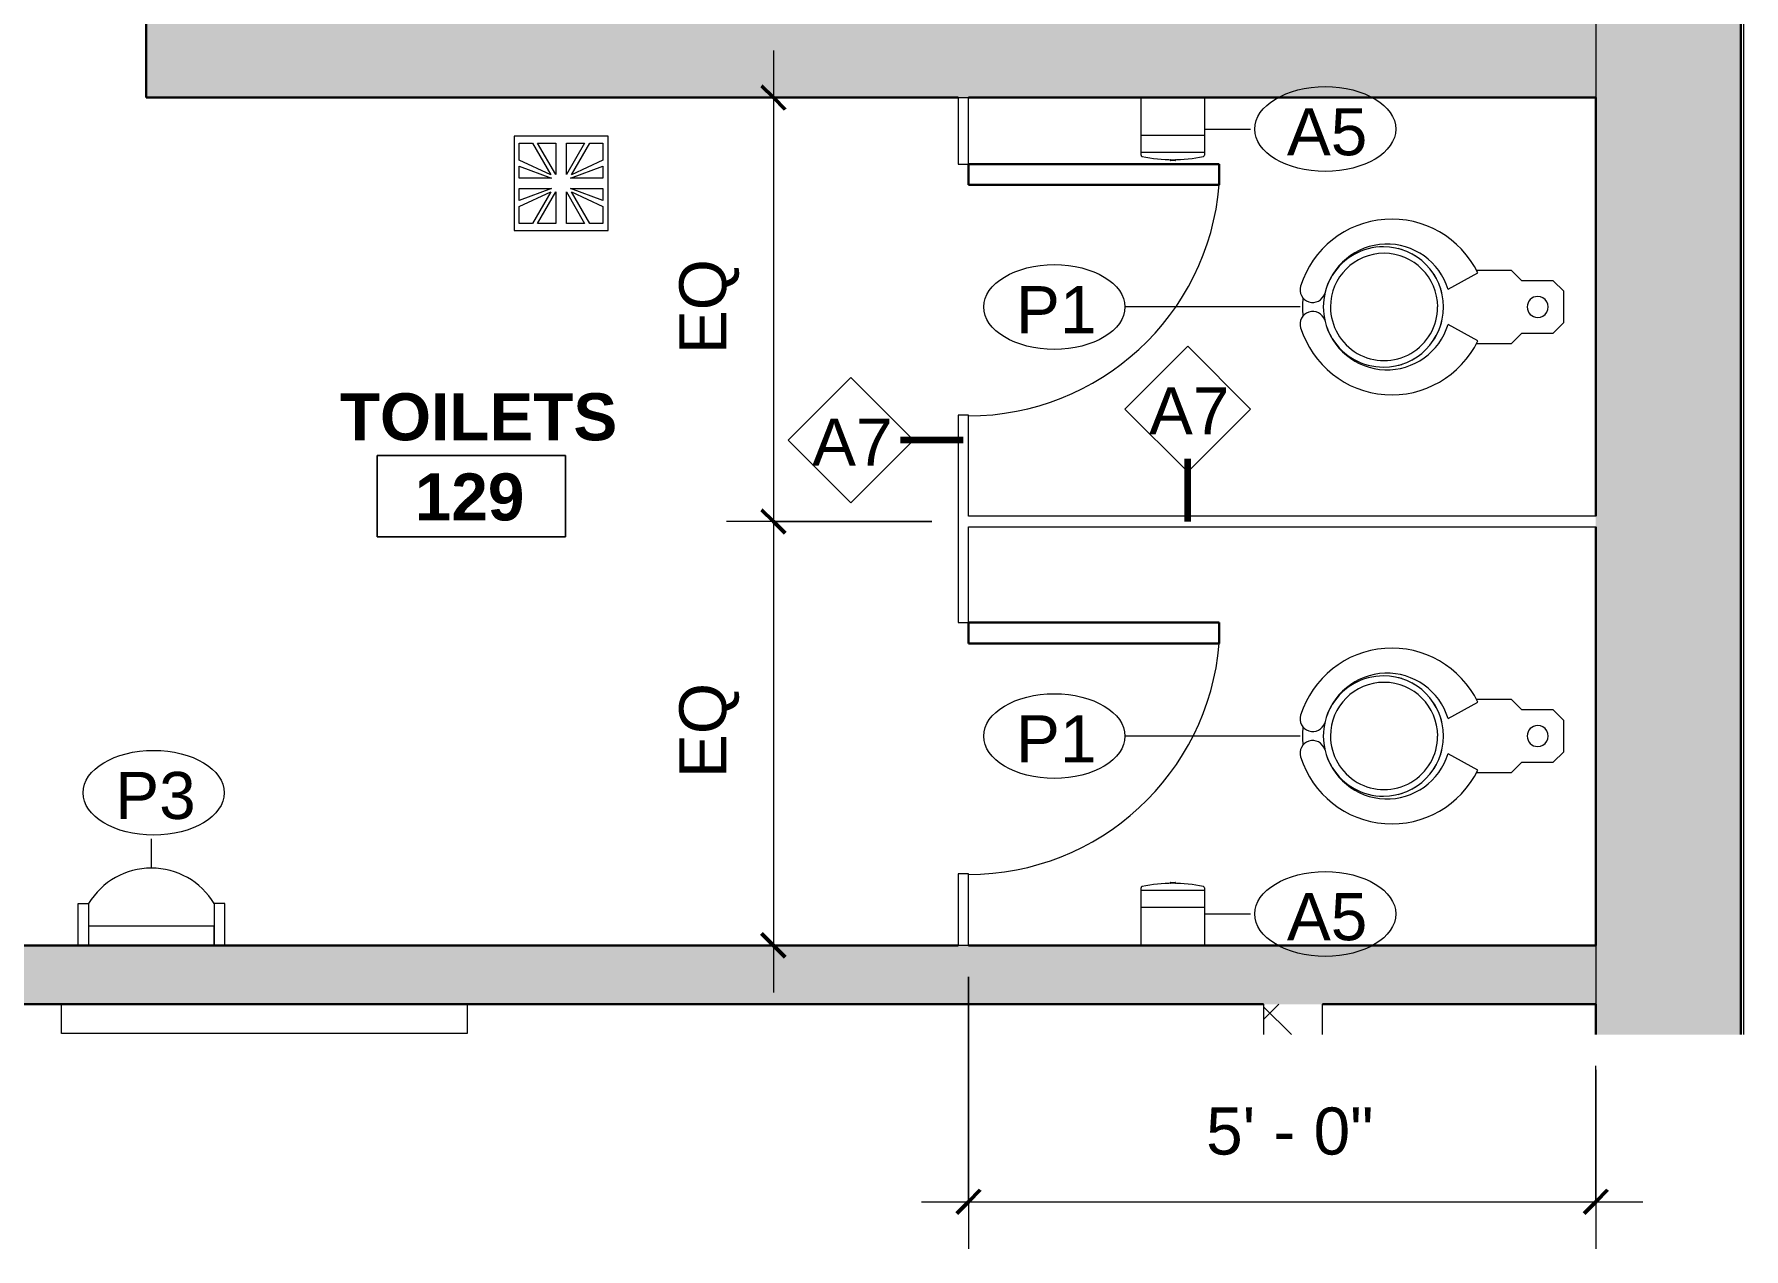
# Model space of a CAD drawing. Header units: inches. Extents: x 828 to 2906, y -227 to 506.
# Drawn here: x 2100.5 to 2264, y 193.8 to 309.9 of the extents above; entities that cross this region are included whole.
import ezdxf

# ---------------------------------------------------------------- set-up
doc = ezdxf.new("R2010")
doc.units = ezdxf.units.IN
doc.header["$MEASUREMENT"] = 0
for name, color, linetype, lineweight in [('A-ANNO-DIMS', 211, 'Continuous', 9), ('A-ANNO-DIMS-48', 211, 'Continuous', 9), ('A-AREA-IDEN', 2, 'Continuous', 9), ('A-DOOR', 31, 'Continuous', 18), ('A-FLOR', 192, 'Continuous', 18), ('A-WALL', 113, 'Continuous', 18), ('A-WALL-IDEN', 211, 'Continuous', 9), ('A-WALL-PATT', 111, 'Continuous', 18), ('I-FURN', 30, 'Continuous', 9), ('I-WALL', 2, 'Continuous', 18), ('P-SANR-FIXT', 6, 'Continuous', 9), ('P-SANR-FIXT-IDEN', 2, 'Continuous', 9)]:
    doc.layers.add(name, color=color, linetype=linetype, lineweight=lineweight)
doc.styles.add('Swis721 Lt BT', font='swissl.ttf', dxfattribs={"height": 4.5})
doc.styles.add('Swis721 Lt BT_B', font='', dxfattribs={"height": 4.5})
doc.styles.get('Swis721 Lt BT_B').set_extended_font_data('Swis721 Lt BT', bold=True)
doc.dimstyles.new('OTJ_-_3_32__Linear', dxfattribs={"dimscale": 12, "dimtxt": 4.748918, "dimasz": 0.1875, "dimexe": 0.375, "dimexo": 0.25, "dimgap": 0.25, "dimtad": 1, "dimdec": 1, "dimrnd": 0.5, "dimzin": 3, "dimdsep": 46, "dimlunit": 4, "dimtxsty": 'Swis721 Lt BT', "dimblk1": 'OBLIQUE', "dimblk2": 'OBLIQUE', "dimsah": 1, "dimcen": 0.09, "dimdle": 0.375, "dimazin": 0, "dimtfac": 1, "dimtdec": 4, "dimtix": 1, "dimtmove": 0, "dimatfit": 3, "dimfxl": 1, "dimtvp": 1, "dimtfill": 1, "dimfrac": 2, "dimtolj": 1, "dimtzin": 0, "dimarcsym": 2})

# ---------------------------------------------------------------- blocks, each defined once
blk = doc.blocks.new('Floor Drain 9L x 9W - Floor Drain 9L x 9W-6916988-FIRST FLOOR CONSTRUCTION - SHOWERS 128 _ TOILETS 129')
at = {"layer": 'P-SANR-FIXT'}
for p, q in [((4.5, 4.5), (-4.5, 4.5)), ((-4.5, 4.5), (-4.5, -4.5)), ((-4, 2.21), (-4, 3.83)), ((-4, 3.83), (-2.75, 3.83)), ((-2.75, 3.83), (-0.99, 0.8)), ((-0.5, 0.83), (-2.25, 3.83)), ((-2.25, 3.83), (-0.5, 3.83)), ((-0.5, 3.83), (-0.5, 0.83)), ((0.5, 3.83), (2.25, 3.83)), ((2.25, 3.83), (0.5, 0.83)), ((0.5, 0.83), (0.5, 3.83)), ((0.99, 0.8), (2.75, 3.83)), ((2.75, 3.83), (4, 3.83)), ((4, 3.83), (4, 2.21)), ((4.5, -4.5), (4.5, 4.5)), ((-0.99, 0.8), (-4, 2.21)), ((4, 2.21), (0.99, 0.8)), ((-4, 1.63), (-0.91, 0.5)), ((-4, 0.5), (-4, 1.63)), ((-0.91, 0.5), (-4, 0.5)), ((0.91, 0.5), (4, 1.63)), ((4, 0.5), (0.91, 0.5)), ((4, 1.63), (4, 0.5)), ((-4, -1.63), (-4, -0.5)), ((-4, -0.5), (-0.91, -0.5)), ((-0.91, -0.5), (-4, -1.63)), ((-4, -2.21), (-0.99, -0.8)), ((-0.99, -0.8), (-2.75, -3.83)), ((-2.25, -3.83), (-0.5, -0.83)), ((-0.5, -0.83), (-0.5, -3.83)), ((0.5, -3.83), (0.5, -0.83)), ((0.5, -0.83), (2.25, -3.83)), ((4, -1.63), (0.91, -0.5)), ((0.91, -0.5), (4, -0.5)), ((2.75, -3.83), (0.99, -0.8)), ((0.99, -0.8), (4, -2.21)), ((4, -0.5), (4, -1.63)), ((-4, -3.83), (-4, -2.21)), ((4, -2.21), (4, -3.83)), ((-4.5, -4.5), (4.5, -4.5)), ((-2.75, -3.83), (-4, -3.83)), ((-0.5, -3.83), (-2.25, -3.83)), ((2.25, -3.83), (0.5, -3.83)), ((4, -3.83), (2.75, -3.83))]:
    blk.add_line(p, q, dxfattribs=at)
blk = doc.blocks.new('P-Grab_Bar-36in - 36 INCH-V24-FIRST FLOOR CONSTRUCTION - SHOWERS 128 _ TOILETS 129')
at = {"layer": 'I-FURN'}
for p, q in [((966.17, 214.41), (966.17, 217.2)), ((1004.97, 217.2), (1004.97, 214.41)), ((1004.97, 214.41), (966.17, 214.41))]:
    blk.add_line(p, q, dxfattribs=at)
blk = doc.blocks.new('P-Urinal-Wall-3D - P-Urinal-Wall-3D-7095490-FIRST FLOOR CONSTRUCTION - SHOWERS 128 _ TOILETS 129')
at = {"layer": 'P-SANR-FIXT'}
for p, q in [((-11.29, 2.81), (-11.29, 6.81)), ((-11.29, 6.81), (-10.29, 6.81)), ((-10.29, 6.81), (-10.29, 2.81)), ((2.73, 6.81), (1.71, 6.81)), ((1.71, 6.81), (1.71, 2.81)), ((2.73, 2.81), (2.73, 6.81)), ((1.71, 4.66), (-10.29, 4.66)), ((-10.29, 4.66), (-10.29, 2.81)), ((1.71, 2.81), (1.71, 4.66))]:
    blk.add_line(p, q, dxfattribs=at)
blk.add_arc((-4.29, 3.21), 7, 31.0027, 148.9973, dxfattribs=at)
blk = doc.blocks.new('Single-Flush - 24_ x 80_-6917576-FIRST FLOOR CONSTRUCTION - SHOWERS 128 _ TOILETS 129')
at = {"layer": 'A-DOOR', "lineweight": 30}
for p, q in [((10, -0.5), (10, -24.48)), ((12, -0.5), (10, -0.5)), ((12, -0.5), (12, -24.48)), ((12, -24.48), (10, -24.48))]:
    blk.add_line(p, q, dxfattribs=at)
at = {"layer": 'A-DOOR', "lineweight": 9}
blk.add_arc((12, -0.5), 24.07, 180, 265.2331, dxfattribs=at)
blk = doc.blocks.new('Water Closet - Flush Valve - Floor Mounted - Private - Flushing Greater than 1_6 gpf-6857337-FIRST FLOOR CONSTRUCTION - SHOWERS 128 _ TOILETS 129')
at = {"layer": 'P-SANR-FIXT'}
for p, q in [((-1.5, 0), (-2.5, -1)), ((-2.5, -1), (-2.5, -4)), ((1.5, 0), (-1.5, 0)), ((2.5, -1), (1.5, 0)), ((2.5, -4), (2.5, -1)), ((-2.5, -4), (-3.5, -5)), ((3.5, -5), (2.5, -4)), ((-3.5, -5), (-3.5, -8.38)), ((3.5, -8.38), (3.5, -5)), ((-1.69, -11.06), (-3.25, -8.22)), ((3.25, -8.22), (1.69, -11.06))]:
    blk.add_line(p, q, dxfattribs=at)
for centre, radius, start, end in [((0, -2.5), 1, 360, 180), ((0, -2.5), 1, 180, 360), ((0.74, -16.45), 9.14, 115.8609, 252.5741), ((-0.74, -16.45), 9.14, 287.4259, 64.1391), ((0.1, -16.91), 6.11, 106.9633, 257.0367), ((-0.1, -16.91), 6.11, 282.9633, 73.0367), ((0, -17.25), 5.75, 0, 180), ((0, -17.19), 5.13, 90, 270), ((0, -17.25), 5.75, 132.2685, 137.754), ((0, -17.25), 5.75, 118.1189, 123.4335), ((0, -17.25), 5.75, 104.0429, 108.5788), ((0, -17.19), 5.12, 270, 90), ((0, -17.25), 5.75, 71.4212, 75.9571), ((0, -17.25), 5.75, 56.5665, 61.8811), ((0, -17.25), 5.75, 42.246, 47.7315), ((0, -17.25), 5.75, 146.5915, 151.9011), ((0, -17.25), 5.75, 28.0989, 33.4085), ((0, -17.25), 5.75, 161.4419, 165.9707), ((0, -17.25), 5.75, 14.0293, 18.5581), ((0, -17.25), 5.75, 180, 238.3584), ((0, -17.25), 5.75, 301.6416, 0), ((0, -17.25), 5.75, 240.6149, 251.1591), ((-1.64, -24.02), 1.21, 252.5741, 72.5741), ((0, -17.25), 5.75, 255.8551, 284.1449), ((1.64, -24.02), 1.21, 107.4259, 287.4259), ((0, -17.25), 5.75, 288.8409, 299.3851), ((0, -17.25), 7.75, 263.5978, 276.4022)]:
    blk.add_arc(centre, radius, start, end, dxfattribs=at)
blk = doc.blocks.new('Toilet-Tissue-Dispenser_Bobrick_B-4288 - B-4288-V31-FIRST FLOOR CONSTRUCTION - SHOWERS 128 _ TOILETS 129')
at = {"layer": 'P-SANR-FIXT'}
for p, q in [((1075.48, 228.07), (1069.41, 228.07)), ((1069.42, 222.83), (1069.42, 228.32)), ((1072.2, 228.83), (1072.2, 228.76)), ((1072.23, 228.83), (1072.2, 228.83)), ((1072.2, 228.83), (1072.7, 228.83)), ((1072.7, 228.76), (1072.2, 228.76)), ((1072.2, 228.76), (1072.23, 228.76)), ((1072.7, 228.83), (1072.67, 228.83)), ((1072.67, 228.76), (1072.7, 228.76)), ((1072.7, 228.76), (1072.7, 228.83)), ((1075.48, 228.32), (1075.48, 222.83)), ((1075.48, 226.45), (1069.42, 226.45))]:
    blk.add_line(p, q, dxfattribs=at)
for centre, radius, start, end in [((1069.54, 228.32), 0.125, 102.3594, 180), ((1072.45, 215.06), 13.7, 90, 102.3594), ((1072.45, 215.06), 13.7, 77.6406, 90), ((1075.35, 228.32), 0.125, 0, 77.6406)]:
    blk.add_arc(centre, radius, start, end, dxfattribs=at)
blk = doc.blocks.new('Toilet-Tissue-Dispenser_Bobrick_B-4288 - B-4288-7201692-FIRST FLOOR CONSTRUCTION - SHOWERS 128 _ TOILETS 129')
at = {"layer": 'P-SANR-FIXT'}
for p, q in [((1069.42, 298.37), (1069.42, 303.87)), ((1075.48, 303.87), (1075.48, 298.37)), ((1075.48, 300.25), (1069.42, 300.25)), ((1075.48, 298.63), (1069.41, 298.63)), ((1072.2, 297.93), (1072.2, 297.86)), ((1072.23, 297.93), (1072.2, 297.93)), ((1072.2, 297.93), (1072.7, 297.93)), ((1072.7, 297.86), (1072.2, 297.86)), ((1072.2, 297.86), (1072.23, 297.86)), ((1072.7, 297.93), (1072.67, 297.93)), ((1072.67, 297.86), (1072.7, 297.86)), ((1072.7, 297.86), (1072.7, 297.93))]:
    blk.add_line(p, q, dxfattribs=at)
for centre, radius, start, end in [((1069.54, 298.37), 0.125, 180, 257.6406), ((1072.45, 311.64), 13.7, 257.6406, 270), ((1072.45, 311.64), 13.7, 270, 282.3594), ((1075.35, 298.37), 0.125, 282.3594, 0)]:
    blk.add_arc(centre, radius, start, end, dxfattribs=at)
blk = doc.blocks.new('Room Tag - Room Name and Number-3379422-FIRST FLOOR CONSTRUCTION - SHOWERS 128 _ TOILETS 129')
at = {"layer": 'A-AREA-IDEN'}
for p, q in [((-0.1881, -0.1636), (-0.1881, -0.0018)), ((-0.1881, -0.0018), (0.1869, -0.0018)), ((0.1869, -0.0018), (-0.1881, -0.0018)), ((-0.1881, -0.0018), (-0.1881, -0.1636)), ((0.1869, -0.0018), (0.1869, -0.1636)), ((0.1869, -0.1636), (0.1869, -0.0018)), ((0.1869, -0.1636), (-0.1881, -0.1636)), ((-0.1881, -0.1636), (0.1869, -0.1636))]:
    blk.add_line(p, q, dxfattribs=at)
blk = doc.blocks.new('DIMBLOCK12-FIRST FLOOR CONSTRUCTION - SHOWERS 128 _ TOILETS 129')
at = {"layer": 'A-ANNO-DIMS-48'}
for p, q in [((2171.16, 308.37), (2171.16, 263.35)), ((2169.75, 303.87), (2175.66, 303.87)), ((2171.16, 303.87), (2169.75, 303.87)), ((2186.31, 263.35), (2166.66, 263.35)), ((2171.16, 263.35), (2186.31, 263.35))]:
    blk.add_line(p, q, dxfattribs=at)
at = {"layer": 'A-ANNO-DIMS-48', "lineweight": 50}
for p, q in [((2171.16, 303.87), (2170.03, 305)), ((2171.16, 303.87), (2172.28, 302.75)), ((2171.16, 263.35), (2170.03, 264.47)), ((2171.16, 263.35), (2172.28, 262.22))]:
    blk.add_line(p, q, dxfattribs=at)
at = {"layer": 'A-ANNO-DIMS-48', "color": 0, "insert": (2162.15, 279.35), "char_height": 4.5, "width": 10.2215, "attachment_point": 1, "rotation": 90, "line_spacing_factor": 1.005062, "style": 'Swis721 Lt BT', "bg_fill": 3, "box_fill_scale": 1.25, "bg_fill_color": 256, "bg_fill_true_color": 13158600, "bg_fill_transparency": 0}
blk.add_mtext('EQ', dxfattribs=at)
blk = doc.blocks.new('_Oblique')
at = {"color": 0, "linetype": 'ByBlock', "lineweight": -2}
blk.add_line((-0.5, -0.5), (0.5, 0.5), dxfattribs=at)
blk = doc.blocks.new('DIMBLOCK13-FIRST FLOOR CONSTRUCTION - SHOWERS 128 _ TOILETS 129')
at = {"layer": 'A-ANNO-DIMS-48'}
for p, q in [((2186.31, 263.35), (2166.66, 263.35)), ((2171.16, 263.35), (2171.16, 218.33)), ((2171.16, 263.35), (2186.31, 263.35)), ((2169.75, 222.83), (2175.66, 222.83)), ((2171.16, 222.83), (2169.75, 222.83))]:
    blk.add_line(p, q, dxfattribs=at)
at = {"layer": 'A-ANNO-DIMS-48', "lineweight": 50}
for p, q in [((2171.16, 263.35), (2170.03, 264.47)), ((2171.16, 263.35), (2172.28, 262.22)), ((2171.16, 222.83), (2170.03, 223.95)), ((2171.16, 222.83), (2172.28, 221.7))]:
    blk.add_line(p, q, dxfattribs=at)
at = {"layer": 'A-ANNO-DIMS-48', "color": 0, "insert": (2162.15, 238.83), "char_height": 4.5, "width": 10.2215, "attachment_point": 1, "rotation": 90, "line_spacing_factor": 1.005062, "style": 'Swis721 Lt BT', "bg_fill": 3, "box_fill_scale": 1.25, "bg_fill_color": 256, "bg_fill_true_color": 13158600, "bg_fill_transparency": 0}
blk.add_mtext('EQ', dxfattribs=at)
blk = doc.blocks.new('DIMBLOCK14-FIRST FLOOR CONSTRUCTION - SHOWERS 128 _ TOILETS 129')
at = {"layer": 'A-ANNO-DIMS-48'}
for p, q in [((2189.81, 219.83), (2189.81, 193.82)), ((2189.81, 198.32), (2189.81, 219.83)), ((2249.81, 198.32), (2249.81, 211.32)), ((2249.81, 210.94), (2249.81, 193.82)), ((2185.31, 198.32), (2254.31, 198.32))]:
    blk.add_line(p, q, dxfattribs=at)
at = {"layer": 'A-ANNO-DIMS-48', "lineweight": 50}
for p, q in [((2189.81, 198.32), (2188.69, 197.2)), ((2189.81, 198.32), (2190.94, 199.45)), ((2249.81, 198.32), (2248.69, 197.2)), ((2249.81, 198.32), (2250.94, 199.45))]:
    blk.add_line(p, q, dxfattribs=at)
at = {"layer": 'A-ANNO-DIMS-48', "color": 0, "insert": (2212.54, 207.33), "char_height": 4.5, "width": 17.4579, "attachment_point": 1, "line_spacing_factor": 1.005062, "style": 'Swis721 Lt BT', "bg_fill": 3, "box_fill_scale": 1.25, "bg_fill_color": 256, "bg_fill_true_color": 13158600, "bg_fill_transparency": 0}
blk.add_mtext('5\' - 0"', dxfattribs=at)
blk = doc.blocks.new('Plumbing Equipment Tag - Standard-3394155-FIRST FLOOR CONSTRUCTION - SHOWERS 128 _ TOILETS 129')
at = {"layer": 'P-SANR-FIXT-IDEN'}
blk.add_ellipse((-0.0499, 0.0037), major_axis=(-0.1406, 0), ratio=0.600473, dxfattribs=at)
blk = doc.blocks.new('Wall Tag - 1_4_-62626-FIRST FLOOR CONSTRUCTION - SHOWERS 128 _ TOILETS 129')
at = {"layer": 'A-WALL-IDEN'}
for p, q in [((-0.125, 0), (0, 0.125)), ((0, 0.125), (0.125, 0)), ((-0.125, 0), (0, -0.125)), ((0, -0.125), (0.125, 0))]:
    blk.add_line(p, q, dxfattribs=at)

msp = doc.modelspace()

# ---------------------------------------------------------------- hatches: boundary and pattern name
at = {"layer": 'A-WALL-PATT', "lineweight": 9}
for points in [[(2263.69, 214.3), (2263.69, 389.91), (2249.81, 389.91), (2249.81, 214.3), (2259.05, 214.3)], [(2249.81, 303.87), (2249.81, 311.5), (2111.15, 311.5), (2111.15, 303.87), (2234.39, 303.87)], [(2249.81, 217.2), (2249.81, 222.83), (2001.89, 222.83), (2001.89, 217.2), (2234.39, 217.2)]]:
    msp.add_hatch(color=7, dxfattribs=at).paths.add_polyline_path(points, flags=0)
h = msp.add_hatch(dxfattribs=at)
h.set_pattern_fill('FP_1', color=256, style=0, pattern_type=2)
h.set_pattern_definition([(45, (1136.898, 0), (-4.006467, 4.006467), []), (135, (1136.898, 0), (-4.006467, -4.006467), [])])
h.paths.add_polyline_path([(2223.66, 214.3), (2223.66, 217.2), (2218.04, 217.2), (2218.04, 214.3)], flags=0)

# ---------------------------------------------------------------- linework, layer by layer
at = {"layer": 'A-FLOR'}
msp.add_line((2263.97, 214.3), (2263.97, 389.91), dxfattribs=at)
at = {"layer": 'A-WALL', "color": 8, "lineweight": 30}
for p, q in [((2263.69, 214.3), (2263.69, 389.91)), ((2111.15, 311.5), (2111.15, 303.87)), ((2111.15, 303.87), (2188.81, 303.87)), ((2189.81, 303.87), (2249.81, 303.87)), ((2249.81, 303.87), (2249.81, 263.85)), ((2249.81, 262.85), (2249.81, 222.83)), ((2188.81, 222.83), (2013.96, 222.83)), ((2249.81, 222.83), (2189.81, 222.83)), ((2096.47, 217.2), (2218.04, 217.2)), ((2223.66, 217.2), (2249.81, 217.2)), ((2249.81, 217.2), (2249.81, 214.3))]:
    msp.add_line(p, q, dxfattribs=at)
at = {"layer": 'A-WALL', "color": 55}
for p, q in [((2249.81, 311.5), (2249.81, 303.87)), ((2188.81, 303.87), (2189.81, 303.87)), ((2189.81, 222.83), (2188.81, 222.83)), ((2249.81, 222.83), (2249.81, 217.2))]:
    msp.add_line(p, q, dxfattribs=at)
at = {"layer": 'A-WALL'}
for p, q in [((2218.04, 217.2), (2218.04, 214.3)), ((2223.66, 214.3), (2223.66, 217.2))]:
    msp.add_line(p, q, dxfattribs=at)
at = {"layer": 'A-WALL-IDEN', "lineweight": 90}
msp.add_line((2210.78, 263.35), (2210.78, 269.35), dxfattribs=at)
at = {"layer": 'A-WALL-IDEN'}
msp.add_line((2210.78, 263.35), (2210.78, 268.1), dxfattribs=at)
at = {"layer": 'I-WALL'}
for p, q in [((2188.81, 303.87), (2188.81, 297.52)), ((2189.81, 297.52), (2189.81, 303.87)), ((2188.81, 297.52), (2189.81, 297.52)), ((2189.81, 273.52), (2188.81, 273.52)), ((2188.81, 273.52), (2188.81, 253.68)), ((2189.81, 263.85), (2189.81, 273.52)), ((2249.81, 263.85), (2189.81, 263.85)), ((2189.81, 253.68), (2189.81, 262.85)), ((2189.81, 262.85), (2249.81, 262.85)), ((2188.81, 253.68), (2189.81, 253.68)), ((2189.81, 229.68), (2188.81, 229.68)), ((2188.81, 229.68), (2188.81, 222.83)), ((2189.81, 222.83), (2189.81, 229.68))]:
    msp.add_line(p, q, dxfattribs=at)
at = {"layer": 'P-SANR-FIXT-IDEN'}
for p, q in [((2212.38, 300.87), (2216.78, 300.87)), ((2221.53, 283.86), (2204.78, 283.86)), ((2221.53, 242.84), (2204.78, 242.84)), ((2111.67, 230.22), (2111.67, 233.02)), ((2212.38, 225.83), (2216.78, 225.83))]:
    msp.add_line(p, q, dxfattribs=at)

# ---------------------------------------------------------------- block references
at = {"layer": 'A-AREA-IDEN', "xscale": 47.99999999999997, "yscale": 47.99999999999997, "zscale": 47.99999999999997}
msp.add_blockref('Room Tag - Room Name and Number-3379422-FIRST FLOOR CONSTRUCTION - SHOWERS 128 _ TOILETS 129', (2142.3, 269.75), dxfattribs=at)
at = {"layer": 'A-DOOR', "rotation": 89.9999999999999}
for p in [(2189.31, 285.52), (2189.31, 241.68)]:
    msp.add_blockref('Single-Flush - 24_ x 80_-6917576-FIRST FLOOR CONSTRUCTION - SHOWERS 128 _ TOILETS 129', p, dxfattribs=at)
at = {"layer": 'A-WALL-IDEN', "xscale": 47.99999999999997, "yscale": 47.99999999999997, "zscale": 47.99999999999997}
msp.add_blockref('Wall Tag - 1_4_-62626-FIRST FLOOR CONSTRUCTION - SHOWERS 128 _ TOILETS 129', (2210.78, 274.1), dxfattribs=at)
at = {"layer": 'P-SANR-FIXT'}
for name, p in [('Toilet-Tissue-Dispenser_Bobrick_B-4288 - B-4288-7201692-FIRST FLOOR CONSTRUCTION - SHOWERS 128 _ TOILETS 129', (1136.9, 0)), ('Floor Drain 9L x 9W - Floor Drain 9L x 9W-6916988-FIRST FLOOR CONSTRUCTION - SHOWERS 128 _ TOILETS 129', (2150.85, 295.68)), ('P-Urinal-Wall-3D - P-Urinal-Wall-3D-7095490-FIRST FLOOR CONSTRUCTION - SHOWERS 128 _ TOILETS 129', (2115.95, 220.01)), ('Toilet-Tissue-Dispenser_Bobrick_B-4288 - B-4288-V31-FIRST FLOOR CONSTRUCTION - SHOWERS 128 _ TOILETS 129', (1136.9, 0)), ('P-Grab_Bar-36in - 36 INCH-V24-FIRST FLOOR CONSTRUCTION - SHOWERS 128 _ TOILETS 129', (1136.9, 0))]:
    msp.add_blockref(name, p, dxfattribs=at)
at = {"layer": 'P-SANR-FIXT', "rotation": 269.9999999999997}
for p in [(2246.75, 283.86), (2246.75, 242.84)]:
    msp.add_blockref('Water Closet - Flush Valve - Floor Mounted - Private - Flushing Greater than 1_6 gpf-6857337-FIRST FLOOR CONSTRUCTION - SHOWERS 128 _ TOILETS 129', p, dxfattribs=at)
at = {"layer": 'P-SANR-FIXT-IDEN', "xscale": 47.99999999999997, "yscale": 47.99999999999997, "zscale": 47.99999999999997}
for p in [(2226.33, 300.69), (2200.42, 283.68), (2200.42, 242.66), (2114.27, 237.24)]:
    msp.add_blockref('Plumbing Equipment Tag - Standard-3394155-FIRST FLOOR CONSTRUCTION - SHOWERS 128 _ TOILETS 129', p, dxfattribs=at)

# ---------------------------------------------------------------- texts
at = {"layer": 'A-AREA-IDEN', "char_height": 4.5, "attachment_point": 1, "style": 'Swis721 Lt BT_B'}
for s, insert, width in [('TOILETS', (2129.68, 275.61), 30.4515), ('129', (2136.85, 267.95), 12.726)]:
    msp.add_mtext(s, dxfattribs=dict(at, insert=insert, width=width))
at = {"layer": 'A-WALL-IDEN', "insert": (2207.08, 276.17), "char_height": 4.5, "width": 8.787, "attachment_point": 1, "style": 'Swis721 Lt BT'}
msp.add_mtext('A7', dxfattribs=at)
at = {"layer": 'P-SANR-FIXT-IDEN', "char_height": 4.5, "width": 8.787, "attachment_point": 1, "style": 'Swis721 Lt BT'}
for s, insert in [('A5', (2220.27, 302.86)), ('P1', (2194.36, 285.85)), ('P1', (2194.36, 244.82)), ('P3', (2108.21, 239.41))]:
    msp.add_mtext(s, dxfattribs=dict(at, insert=insert))

# ---------------------------------------------------------------- next in the draw order: dimensions: what is measured, and where the dimension line sits
at = {"layer": 'A-ANNO-DIMS'}
dim = msp.add_linear_dim(base=(2171.16, 263.35), p1=(2172.75, 303.87), p2=(2189.31, 263.35), angle=90, text='EQ', dimstyle='OTJ_-_3_32__Linear', override={"dimpost": '<>', "dimfxl": 43.778007}, dxfattribs=at)
dim.commit()
dim.dimension.update_dxf_attribs({"geometry": 'DIMBLOCK12-FIRST FLOOR CONSTRUCTION - SHOWERS 128 _ TOILETS 129', "text_midpoint": (2165.69, 283.61)})

# ---------------------------------------------------------------- next in the draw order: linework, layer by layer
at = {"layer": 'A-WALL-IDEN', "lineweight": 90}
msp.add_line((2189.31, 271.12), (2183.31, 271.12), dxfattribs=at)
at = {"layer": 'A-WALL-IDEN'}
msp.add_line((2189.31, 271.12), (2184.56, 271.12), dxfattribs=at)

# ---------------------------------------------------------------- next in the draw order: texts
at = {"layer": 'A-WALL-IDEN', "insert": (2174.86, 273.19), "char_height": 4.5, "width": 8.787, "attachment_point": 1, "style": 'Swis721 Lt BT'}
msp.add_mtext('A7', dxfattribs=at)

# ---------------------------------------------------------------- next in the draw order: dimensions: what is measured, and where the dimension line sits
at = {"layer": 'A-ANNO-DIMS'}
dim = msp.add_linear_dim(base=(2171.16, 222.83), p1=(2189.31, 263.35), p2=(2172.75, 222.83), angle=90, text='EQ', dimstyle='OTJ_-_3_32__Linear', override={"dimpost": '<>', "dimfxl": 43.778007}, dxfattribs=at)
dim.commit()
dim.dimension.update_dxf_attribs({"geometry": 'DIMBLOCK13-FIRST FLOOR CONSTRUCTION - SHOWERS 128 _ TOILETS 129', "text_midpoint": (2165.69, 243.09)})

# ---------------------------------------------------------------- next in the draw order: block references
at = {"layer": 'A-WALL-IDEN', "xscale": 47.99999999999997, "yscale": 47.99999999999997, "zscale": 47.99999999999997}
msp.add_blockref('Wall Tag - 1_4_-62626-FIRST FLOOR CONSTRUCTION - SHOWERS 128 _ TOILETS 129', (2178.56, 271.12), dxfattribs=at)

# ---------------------------------------------------------------- next in the draw order: dimensions: what is measured, and where the dimension line sits
at = {"layer": 'A-ANNO-DIMS'}
dim = msp.add_linear_dim(base=(2249.81, 198.32), p1=(2189.81, 222.83), p2=(2249.81, 213.94), dimstyle='OTJ_-_3_32__Linear', override={"dimpost": '<>', "dimfxl": 60.653959}, dxfattribs=at)
dim.commit()
dim.dimension.update_dxf_attribs({"geometry": 'DIMBLOCK14-FIRST FLOOR CONSTRUCTION - SHOWERS 128 _ TOILETS 129', "text_midpoint": (2219.81, 203.63)})

# ---------------------------------------------------------------- next in the draw order: block references
at = {"layer": 'P-SANR-FIXT-IDEN', "xscale": 47.99999999999997, "yscale": 47.99999999999997, "zscale": 47.99999999999997}
msp.add_blockref('Plumbing Equipment Tag - Standard-3394155-FIRST FLOOR CONSTRUCTION - SHOWERS 128 _ TOILETS 129', (2226.33, 225.65), dxfattribs=at)

# ---------------------------------------------------------------- next in the draw order: texts
at = {"layer": 'P-SANR-FIXT-IDEN', "insert": (2220.27, 227.82), "char_height": 4.5, "width": 8.787, "attachment_point": 1, "style": 'Swis721 Lt BT'}
msp.add_mtext('A5', dxfattribs=at)

doc.saveas('drawing.dxf')
